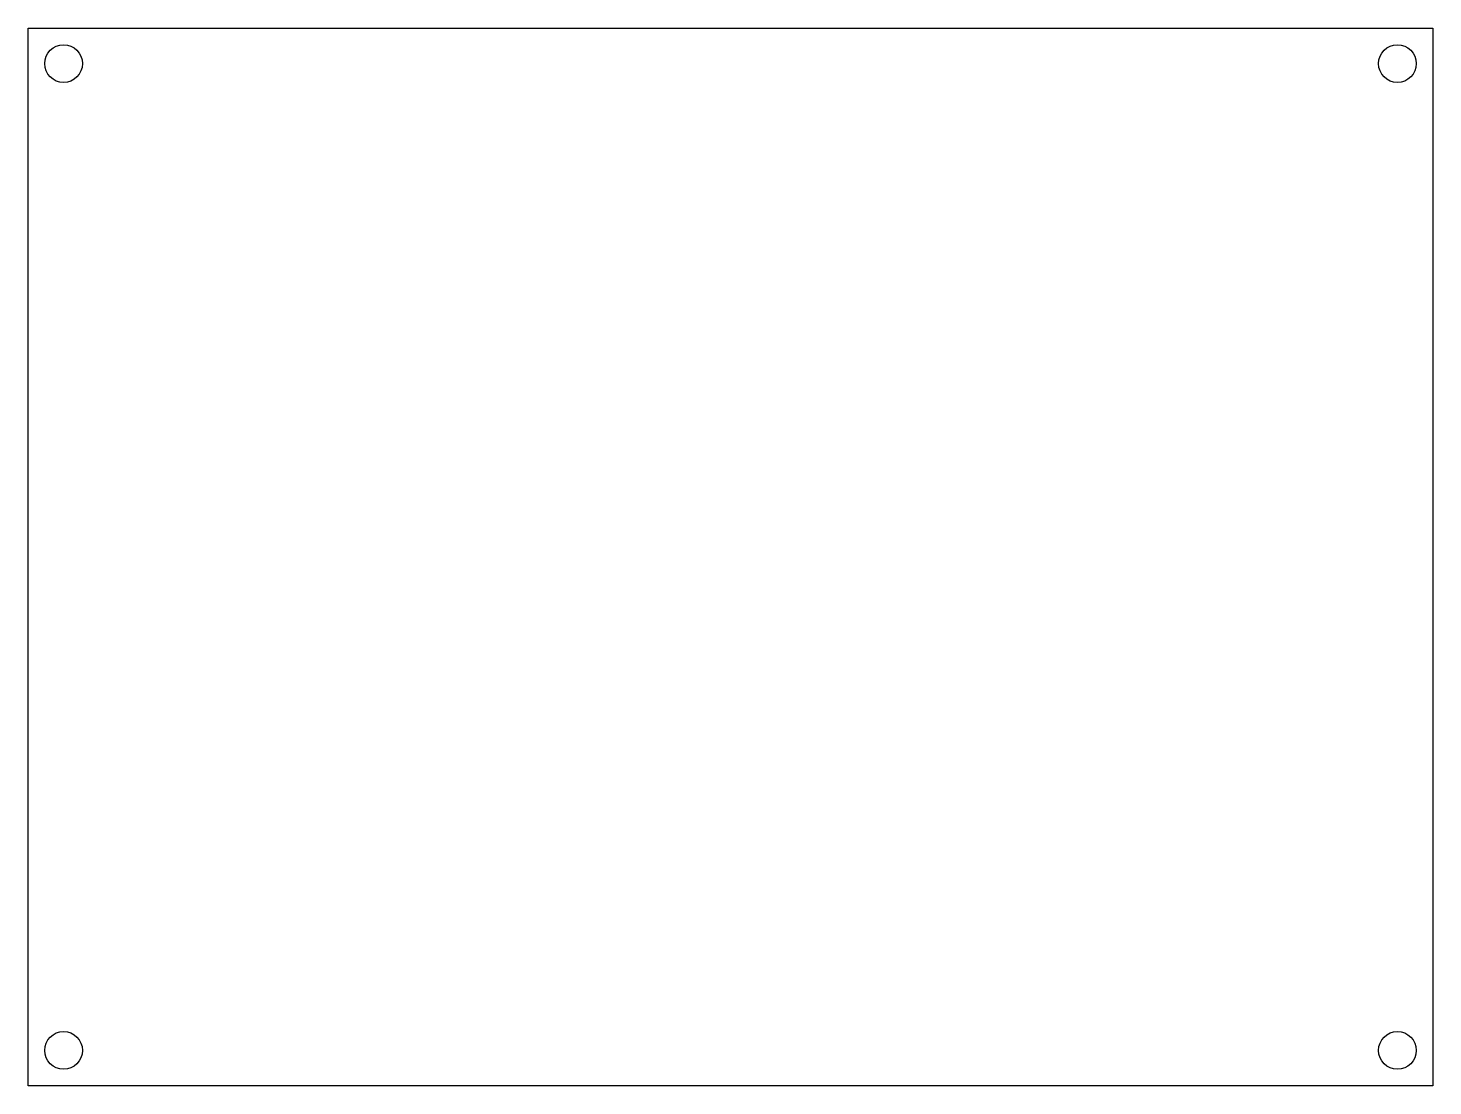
# Model space of a CAD drawing. Extents: x -46.5 to 46.5, y -35 to 35.
import ezdxf

# ---------------------------------------------------------------- set-up
doc = ezdxf.new("R2010")
doc.units = 0
doc.layers.add('Sketch', color=7, linetype='CONTINUOUS')

msp = doc.modelspace()

# ---------------------------------------------------------------- linework, layer by layer
at = {"layer": 'Sketch'}
for p, q in [((-46.5, 35), (46.5, 35)), ((-46.5, -35), (-46.5, 35)), ((46.5, 35), (46.5, -35)), ((46.5, -35), (-46.5, -35))]:
    msp.add_line(p, q, dxfattribs=at)
for centre in [(-44.15, 32.65), (44.15, 32.65), (-44.15, -32.65), (44.15, -32.65)]:
    msp.add_circle(centre, 1.25, dxfattribs=at)

doc.saveas('drawing.dxf')
